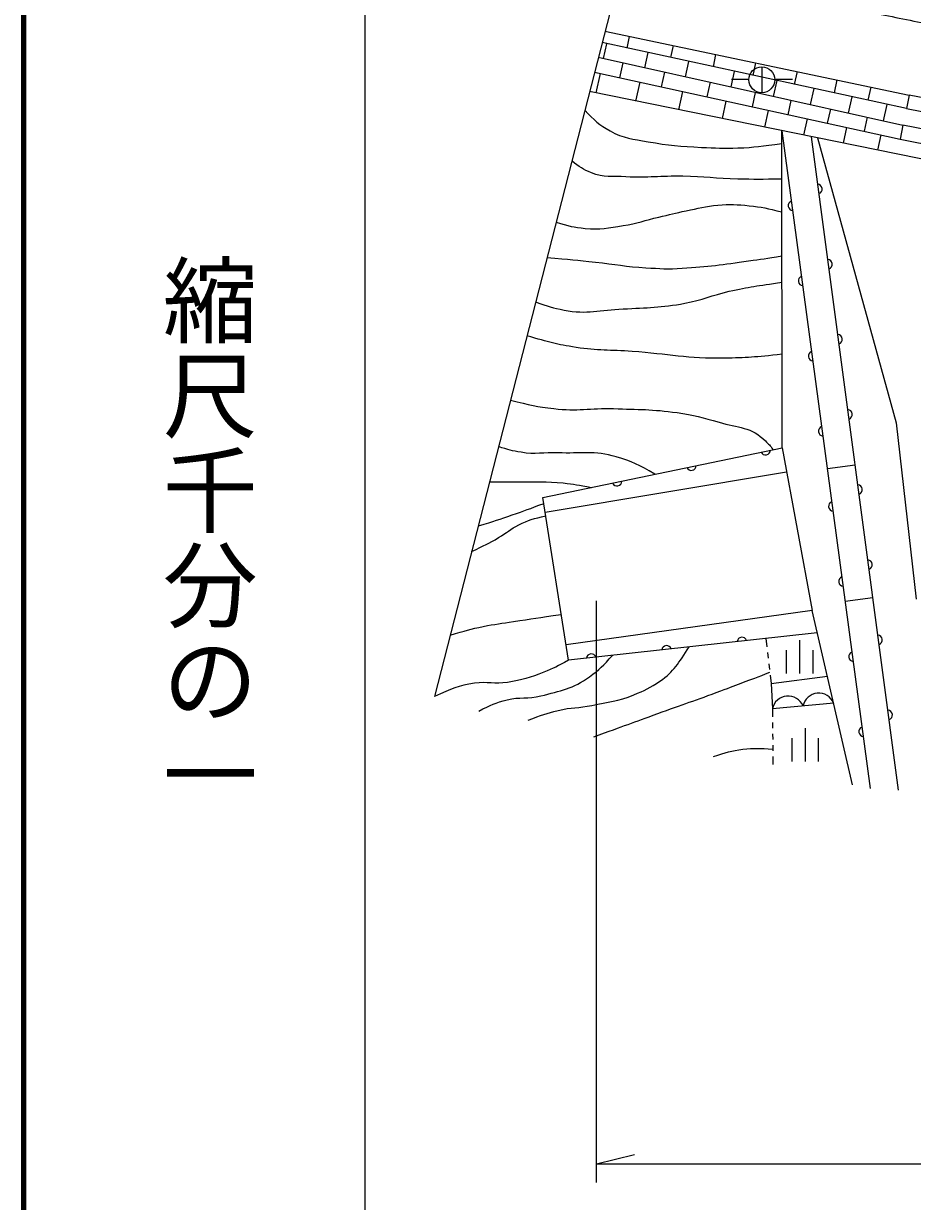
# Model space of a CAD drawing. Units: millimetres, scale not verified. Extents: x 40000 to 680000, y 20000 to 380000.
# Drawn here: x 40000 to 86869, y 240962 to 303112 of the extents above; entities that cross this region are included whole.
import ezdxf
from ezdxf.enums import TextEntityAlignment as Align

# ---------------------------------------------------------------- set-up
doc = ezdxf.new("R2010")
doc.units = ezdxf.units.MM
doc.header["$LTSCALE"] = 1000
doc.linetypes.add('CHAIN', pattern=[18.5, 12, -1.5, 3.5, -1.5])
for name, color, linetype, lineweight in [('M-BGD', 7, 'Continuous', 13), ('M-BMK', 2, 'CHAIN', 13), ('M-BMK-SRVR', 3, 'Continuous', 13), ('M-STR-HTXT', 7, 'Continuous', 13), ('M-TTL', 2, 'Continuous', 140), ('M-TTL-BAND', 7, 'Continuous', 25)]:
    doc.layers.add(name, color=color, linetype=linetype, lineweight=lineweight)
doc.styles.add('@ＭＳ ゴシック', font='')
doc.styles.get('@ＭＳ ゴシック').set_extended_font_data('@MS Gothic')

msp = doc.modelspace()

# ---------------------------------------------------------------- linework, layer by layer
at = {"layer": 'M-BGD'}
for p, q in [((70658, 302704), (86700, 299341)), ((86560, 298623), (70504, 302105)), ((70582, 301269), (70756, 302050)), ((71824, 301818), (71957, 302432)), ((72762, 300782), (72939, 301577)), ((74137, 301317), (74273, 301946)), ((76372, 300832), (76511, 301477)), ((70306, 301331), (86361, 297746)), ((71435, 300248), (71608, 301040)), ((74900, 300305), (75080, 301112)), ((78474, 300377), (78617, 301036)), ((78932, 300830), (78920, 299464)), ((70103, 300540), (86221, 297008)), ((70401, 300475), (70177, 299450)), ((73642, 299765), (73814, 300548)), ((77304, 299768), (77488, 300590)), ((77330, 300183), (78244, 300184)), ((79623, 300183), (80537, 300184)), ((80656, 299903), (80802, 300578)), ((72490, 300017), (72273, 299023)), ((76049, 299237), (76218, 300011)), ((79541, 299269), (79728, 300105)), ((81490, 298834), (81679, 299682)), ((82754, 299448), (82903, 300137)), ((84539, 299061), (84691, 299762)), ((89631, 295493), (69841, 299518)), ((74743, 299523), (74533, 298564)), ((77035, 299021), (76833, 298096)), ((78432, 298715), (78599, 299479)), ((80310, 298304), (80475, 299060)), ((83505, 298384), (83698, 299244)), ((86700, 299341), (86560, 298623)), ((102611, 296240), (86700, 299341)), ((79266, 298532), (79071, 297641)), ((82395, 297847), (82558, 298595)), ((85346, 297973), (85540, 298844)), ((86560, 298623), (96270, 296699)), ((81320, 298082), (81132, 297222)), ((84482, 298165), (84317, 297425)), ((86361, 297746), (86221, 297008)), ((95014, 296061), (86361, 297746)), ((79987, 297454), (84646, 262758)), ((79998, 280733), (79987, 297454)), ((86141, 262668), (81541, 297138)), ((83395, 297628), (83213, 296798)), ((85201, 297232), (85025, 296430)), ((81858, 297074), (86006, 282049)), ((86221, 297008), (97128, 294835)), ((86006, 282049), (87073, 272737)), ((67387, 278101), (79998, 280733)), ((79998, 280733), (81583, 272139)), ((83854, 279808), (82383, 279611)), ((67508, 277325), (80235, 279452)), ((68729, 269519), (67387, 278101)), ((84787, 272818), (83321, 272623)), ((81583, 272139), (68603, 270325)), ((83717, 262941), (81583, 272139)), ((81854, 270971), (68729, 269519)), ((79147, 270671), (79198, 270229)), ((80934, 268824), (80934, 270574)), ((79233, 269931), (79268, 269633)), ((80234, 268824), (80234, 270049)), ((81634, 268824), (81634, 270049)), ((79303, 269335), (79338, 269037)), ((79372, 268739), (79424, 268297)), ((79424, 268297), (82388, 268671)), ((79424, 268297), (79484, 266951)), ((82716, 267258), (79484, 266951)), ((79484, 266951), (79488, 266536)), ((79491, 266236), (79494, 265936)), ((79497, 265636), (79500, 265336)), ((80523, 264178), (80523, 265403)), ((81223, 264178), (81223, 265928)), ((81923, 264178), (81923, 265403)), ((79503, 265036), (79506, 264736)), ((79509, 264436), (79514, 264020))]:
    msp.add_line(p, q, dxfattribs=at)
msp.add_circle((78926, 300147), 683, dxfattribs=at)
for centre, radius, start, end in [((81853, 294380), 256, 290.28122, 84.92045), ((80575, 293497), 256, 110.32811, 264.96734), ((82382, 290415), 256, 290.28122, 84.92045), ((81107, 289533), 256, 110.32811, 264.96734), ((82911, 286450), 256, 290.28122, 84.92045), ((81639, 285569), 256, 110.32811, 264.96734), ((83440, 282485), 256, 290.28122, 84.92045), ((82172, 281604), 256, 110.32811, 264.96734), ((79122, 280607), 256, 204.46857, 359.1078), ((75207, 279790), 256, 204.46857, 359.1078), ((71291, 278973), 256, 204.46857, 359.1078), ((83969, 278520), 256, 290.28122, 84.92045), ((82704, 277640), 256, 110.32811, 264.96734), ((84498, 274555), 256, 290.28122, 84.92045), ((83236, 273675), 256, 110.32811, 264.96734), ((77885, 270475), 256, 18.99156, 173.63079), ((85027, 270590), 256, 290.28122, 84.92045), ((69933, 269596), 256, 18.99156, 173.63079), ((73909, 270035), 256, 18.99156, 173.63079), ((83769, 269711), 256, 110.32811, 264.96734), ((80315, 266780), 849, 22.46585, 168.36687), ((81931, 266933), 849, 22.46585, 168.36687), ((85556, 266626), 256, 290.28122, 84.92045), ((84301, 265747), 256, 110.32811, 264.96734)]:
    msp.add_arc(centre, radius, start, end, dxfattribs=at)
for points, knots in [([(69590, 298537), (70105, 297995), (70340, 297777), (70927, 297447), (71637, 297049), (72132, 297030), (72931, 296879), (74016, 296674), (74640, 296639), (75743, 296580), (76489, 296540), (76909, 296525), (77657, 296550), (78571, 296581), (78897, 296636), (79987, 296789)], [0, 0, 0, 0, 1, 1, 1, 2, 2, 2, 3, 3, 3, 4, 4, 4, 5, 5, 5, 5]), ([(79988, 294905), (78870, 294887), (78567, 294886), (77657, 294905), (76522, 294929), (75890, 295033), (74756, 295055), (73588, 295077), (72931, 294956), (71765, 295025), (71049, 295067), (70602, 294956), (69940, 295234), (69504, 295418), (69310, 295537), (68905, 295867)], [0, 0, 0, 0, 1, 1, 1, 2, 2, 2, 3, 3, 3, 4, 4, 4, 5, 5, 5, 5]), ([(68077, 292634), (68748, 292424), (69001, 292363), (69611, 292303), (70393, 292227), (70840, 292333), (71615, 292453), (72363, 292568), (72763, 292729), (73499, 292901), (74060, 293032), (74372, 293114), (74935, 293230), (75586, 293364), (75948, 293472), (76610, 293529), (77250, 293585), (77615, 293562), (78255, 293499), (78941, 293432), (79196, 293366), (79990, 293170)], [0, 0, 0, 0, 1, 1, 1, 2, 2, 2, 3, 3, 3, 4, 4, 4, 5, 5, 5, 6, 6, 6, 7, 7, 7, 7]), ([(79991, 290838), (79143, 290697), (78916, 290666), (78225, 290568), (76863, 290377), (76098, 290269), (74726, 290180), (73980, 290131), (73558, 290168), (72812, 290210), (71767, 290267), (71190, 290400), (70150, 290509), (69153, 290613), (68836, 290643), (67596, 290758)], [0, 0, 0, 0, 1, 1, 1, 2, 2, 2, 3, 3, 3, 4, 4, 4, 5, 5, 5, 5]), ([(67000, 288432), (67650, 288175), (67905, 288117), (68505, 287996), (69696, 287757), (70402, 287993), (71615, 288056), (72892, 288123), (73618, 288122), (74875, 288355), (75803, 288527), (76288, 288775), (77208, 288983), (78284, 289227), (78667, 289274), (79992, 289462)], [0, 0, 0, 0, 1, 1, 1, 2, 2, 2, 3, 3, 3, 4, 4, 4, 5, 5, 5, 5]), ([(79995, 285664), (78575, 285501), (78135, 285479), (76939, 285454), (75042, 285415), (73987, 285676), (72094, 285813), (70937, 285897), (70278, 285838), (69133, 286022), (68105, 286188), (67726, 286291), (66541, 286640)], [0, 0, 0, 0, 1, 1, 1, 2, 2, 2, 3, 3, 3, 4, 4, 4, 4]), ([(65671, 283246), (66711, 282972), (67059, 282902), (67966, 282792), (69184, 282646), (69881, 282830), (71107, 282792), (72417, 282752), (73158, 282764), (74457, 282583), (75335, 282461), (75816, 282315), (76670, 282075), (77664, 281795), (78395, 281821), (79122, 281088), (79287, 280921), (79377, 280848), (79513, 280631)], [0, 0, 0, 0, 1, 1, 1, 2, 2, 2, 3, 3, 3, 4, 4, 4, 5, 5, 5, 6, 6, 6, 6]), ([(73289, 279333), (72447, 279833), (72091, 280001), (71256, 280250), (70101, 280596), (69381, 280408), (68176, 280460), (67417, 280492), (66980, 280359), (66232, 280489), (65759, 280572), (65571, 280616), (65043, 280795)], [0, 0, 0, 0, 1, 1, 1, 2, 2, 2, 3, 3, 3, 4, 4, 4, 4]), ([(64567, 278939), (65324, 278935), (65517, 278933), (66125, 278924), (67034, 278912), (67549, 278973), (68452, 278871), (69037, 278805), (69249, 278775), (69940, 278634)], [0, 0, 0, 0, 1, 1, 1, 2, 2, 2, 3, 3, 3, 3]), ([(67437, 277778), (66627, 277477), (66415, 277398), (65753, 277170), (65058, 276930), (64830, 276858), (63964, 276584)], [0, 0, 0, 0, 1, 1, 1, 2, 2, 2, 2]), ([(63623, 275253), (64308, 275581), (64508, 275670), (65049, 275987), (65474, 276236), (65672, 276444), (66112, 276665), (66637, 276927), (66876, 276978), (67536, 277145)], [0, 0, 0, 0, 1, 1, 1, 2, 2, 2, 3, 3, 3, 3]), ([(62493, 270844), (63313, 271084), (63549, 271157), (64240, 271299), (64858, 271427), (65211, 271460), (65835, 271559), (66817, 271713), (67129, 271756), (68352, 271932)], [0, 0, 0, 0, 1, 1, 1, 2, 2, 2, 3, 3, 3, 3]), ([(64000, 266833), (64648, 267159), (64887, 267271), (65496, 267431), (66170, 267609), (66596, 267452), (67270, 267631), (68315, 267907), (68971, 268009), (69842, 268648), (70362, 269029), (70582, 269224), (71046, 269775)], [0, 0, 0, 0, 1, 1, 1, 2, 2, 2, 3, 3, 3, 4, 4, 4, 4]), ([(66612, 266355), (67326, 266634), (67558, 266721), (68187, 266873), (68868, 267038), (69276, 266993), (69962, 267132), (70836, 267310), (71350, 267354), (72175, 267690), (72736, 267919), (73055, 268060), (73551, 268408), (74315, 268944), (74526, 269357), (75104, 270224)], [0, 0, 0, 0, 1, 1, 1, 2, 2, 2, 3, 3, 3, 4, 4, 4, 5, 5, 5, 5]), ([(68729, 269519), (68147, 269193), (67953, 269099), (67430, 268887), (66710, 268595), (66281, 268480), (65516, 268348), (64848, 268234), (64452, 268404), (63781, 268309), (62919, 268186), (62577, 268009), (61664, 267611)], [0, 0, 0, 0, 1, 1, 1, 2, 2, 2, 3, 3, 3, 4, 4, 4, 4]), ([(70062, 265477), (71708, 266076), (72121, 266226), (73441, 266704), (74738, 267172), (75469, 267419), (76761, 267900), (77777, 268278), (78100, 268401), (79355, 268886)], [0, 0, 0, 0, 1, 1, 1, 2, 2, 2, 3, 3, 3, 3]), ([(76372, 264431), (77061, 264661), (77306, 264744), (77928, 264819), (78539, 264894), (78793, 264875), (79506, 264820)], [0, 0, 0, 0, 1, 1, 1, 2, 2, 2, 2])]:
    msp.add_open_spline(points, degree=3, knots=knots, dxfattribs=at)
at = {"layer": 'M-BMK'}
msp.add_arc((204279, 893961), 602255, 257.27595, 266.8062, dxfattribs=at)
at = {"layer": 'M-BMK-SRVR'}
msp.add_line((71629, 306496), (61664, 267611), dxfattribs=at)
at = {"layer": 'M-STR-HTXT'}
for p, q in [((70210, 241969), (70210, 272646)), ((70210, 242945), (72210, 243445)), ((70210, 242945), (162385, 242945))]:
    msp.add_line(p, q, dxfattribs=at)
at = {"layer": 'M-TTL'}
msp.add_line((40000, 380000), (40000, 20000), dxfattribs=at)
at = {"layer": 'M-TTL-BAND'}
msp.add_line((58000, 370000), (58000, 20000), dxfattribs=at)

# ---------------------------------------------------------------- texts
at = {"layer": 'M-TTL-BAND', "style": '@ＭＳ ゴシック'}
msp.add_text('縮尺千分の一', height=3666, rotation=270, dxfattribs=at).set_placement((49777, 261030), align=Align.MIDDLE_RIGHT)

doc.saveas('drawing.dxf')
